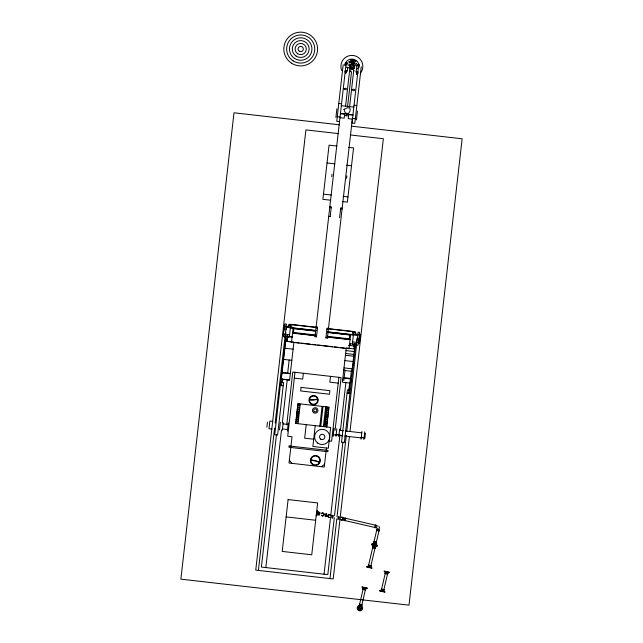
<?xml version="1.0" encoding="UTF-8"?>
<svg xmlns="http://www.w3.org/2000/svg" width="643" height="643" viewBox="0 0 643 643"><rect width="100%" height="100%" fill="white"/><g stroke="black" fill="none" stroke-linecap="round" stroke-linejoin="round"><path stroke-width="0.96" d="M373.406 542.989C373.253 541.374 377.264 542.298 376.42 543.681M375.625 547.145L375.359 547.828L373.197 547.643M266.877 427.177L267.456 422.113M283.233 335.325L284.383 325.189M283.86 333.444L283.491 336.731L284.986 336.908M284.351 329.176L284.953 323.871L286.448 324.04L286.087 327.174M258.382 570.421L274.593 428.117M275.156 423.142L285.283 334.231M316.364 327.271L290.773 324.353L286.127 327.295L285.106 336.289L292.308 337.109M285.476 335.373L285.797 332.552M286.119 329.73L286.336 327.85M286.039 335.525L274.738 434.748L277.599 435.07L283.579 382.561L280.718 382.239M281.465 385.607L282.229 378.92M282.856 373.446L282.952 372.602M286.481 341.61L287.164 335.654M287.453 336.265L287.349 337.173L288.836 337.342L288.94 336.434M288.538 326.676L288.811 324.305L290.306 324.482L290.122 326.057M276.506 434.338L261.38 567.062L327.809 574.625L334.296 517.752M282.414 382.448L282.759 379.458M287.075 341.537L287.759 335.55M289.358 336.779L290.773 324.353M279.488 429.958L280.364 422.234M291.528 327.97L291.898 324.699L316.774 327.536M287.67 373.189L289.173 360.008M265.832 567.568L281.521 429.862M282.317 422.877L287.204 379.965M282.309 430.28L283.193 422.555M286.754 424.822L292.766 372.048L341.095 377.554L335.083 430.328M287.333 431.14L288.273 422.853M294.984 372.305L287.702 436.251L292.035 436.75L290.957 446.162M290.853 447.102L289.037 463.024L324.265 467.035L326.081 451.113M303.367 373.253L302.708 379.097L294.325 378.14M335.903 117.508L336.908 108.747M343.193 64.67L336.739 121.286L339.528 121.599M331.74 176.688L332.021 174.221M345.211 64.887L345.404 63.183L347.276 63.4M315.006 336.763L345.974 64.991M345.395 73.021C342.992 68.238 350.499 71.735 345.685 70.473M345.476 73.069L345.773 70.441M345.604 73.117L345.91 70.425M345.773 73.165L346.087 70.417M345.974 73.206L346.288 70.425M346.432 71.108L346.505 70.441M306.213 424.621L304.669 438.188L313.696 439.217M316.485 336.932L317.61 327.094L316.123 326.925M330.189 216.691L331.306 206.845L329.827 206.676M347.284 71.027L347.702 67.37L346.28 67.202M344.704 113.771L344.198 118.175L339.97 117.693M345.532 106.505L349.776 69.259M346.521 115.764L346.818 113.112M347.55 106.73L351.496 72.064M348.739 114.229L348.233 118.642L352.46 119.124M349.567 106.963L353.803 69.725M315.239 425.65L312.868 446.467L328.316 448.227L330.687 427.41L295.651 423.424L297.902 403.643L328.983 407.18L326.732 426.96M357.114 64.879L356.053 72.032L357.757 71.895L357.162 71.662M325.888 338.001L327.006 328.163L328.493 328.332M339.584 217.76L340.71 207.922L342.189 208.091M356.31 71.936L356.519 71.606M356.503 73.575L356.318 71.847M356.905 71.968C355.499 75.327 358.601 75.151 357.741 71.847M356.841 74.443L357.122 71.984L356.688 71.936M357.042 74.451L357.355 71.703M357.219 74.443L357.532 71.751M357.355 74.427L357.661 71.799M327.367 338.17L352.42 118.32M358.464 66.414L352.018 123.022L354.799 123.343L361.253 66.727M346.577 178.384L346.858 175.909M359.196 67.346L359.493 64.79M319.812 426.172L322.071 406.392M320.761 426.277L323.011 406.505M356.463 119.847L357.46 111.086M323.389 426.582L325.647 406.802M324.337 426.687L326.588 406.906M324.916 424.131L325.181 421.784M330.494 376.348L329.827 382.183L338.21 383.14M325.101 424.155L325.366 421.808M326.186 450.18L326.435 448.01M338.877 377.304L331.595 441.251L328.991 440.961M333.106 436.356L334.047 428.069M335.959 436.38L336.844 428.656M346.272 347.831L342.357 382.215L349.704 383.051M338.789 436.701L339.673 428.977M324.056 574.199L330.542 517.318M330.767 515.324L339.978 434.499M340.428 430.505L345.886 382.609M350.097 345.685L350.322 343.692M352.219 334.882L352.597 331.619L328.718 328.894M352.356 343.957L353.771 331.531L328.179 328.613M352.838 343.764L352.742 344.624L354.237 344.793L354.333 343.933M354.108 332.624L354.213 331.756L355.7 331.933L355.418 334.448M334.521 515.75L342.936 441.91M348.731 391.016L349.639 383.035M353.851 346.111L354.076 344.118M348.836 393.283L351.472 370.111M353.955 348.289L354.526 343.33M350.716 382.32L350.901 380.648M351.367 376.613L351.584 374.652M355.643 343.458L344.335 442.673L341.481 442.352L347.461 389.843L349.205 390.036M356.664 341.578L356.994 338.757M329.98 578.579L336.787 518.869M337.012 516.876L346.312 435.279M346.762 431.3L357.637 335.445L353.771 331.531M358.4 342.542L358.095 345.235L356.6 345.066M358.456 342.02L358.826 338.805M359.196 335.582L359.558 332.367L358.063 332.198L357.781 334.722L359.268 334.89M358.714 343.475L359.767 334.223M359.333 343.547L360.393 334.296M340.002 519.182L333.195 578.941L255.745 570.116L305.899 129.902L338.668 133.631M349.414 436.517L340.235 517.085M349.985 431.541L383.349 138.727L350.58 134.99M361.053 439.241L361.929 431.517M363.874 439.563L364.758 431.839M364.862 438.325L365.441 433.261M373.318 542.604L373.752 542.17L374.355 542.636M356.68 64.011L356.254 63.368L355.74 63.946M330.872 517.543L331.354 515.228M331.965 517.953L332.519 515.284M332.712 518.226L333.315 515.34M337.792 519.287L338.395 516.401M338.58 519.335L339.142 516.675M339.817 519.062L340.163 517.422M374.089 546.855C378.719 548.768 369.371 546.936 373.8 546.791M374.982 543.005C371.59 542.539 375.681 540.739 376.509 542.62M375.239 548.109L374.556 547.957M350.773 60.072L350.877 59.614M351.753 60.297L351.858 59.839M352.115 60.378L352.219 59.928M352.758 60.048L352.653 60.506L352.798 60.056M352.903 60.08L353.505 60.225M353.144 60.619L353.28 59.823M353.505 60.699L353.65 60.257M354.084 60.836L354.189 60.378M354.446 60.916L354.55 60.466M355.426 61.149L355.531 60.691M316.187 515.774L317.417 510.462M316.46 515.839L317.69 510.526M318.132 514.922L318.791 512.085M318.679 515.067L319.346 512.19M319.475 515.131L320.085 512.479M325.173 516.45L325.784 513.797M325.43 516.626L326.089 513.749M325.921 516.739L326.58 513.861M326.226 516.691L326.837 514.038M343.716 517.848L343.185 520.155L376.629 527.871L377.16 525.572L344.672 518.073M344.27 520.589L344.881 517.936M345.01 520.878L345.677 518.001M374.676 527.726L375.335 524.849M375.464 527.79L376.083 525.138M372.715 545.127L373.438 545.248A1.093 1.093 0 0 0 374.411 546.148L374.58 546.871L374.122 546.823A1.8 1.8 0 0 1 372.715 545.127L372.924 544.219A1.8 1.8 0 0 1 374.451 543.263L375.359 543.472L374.893 544.042A1.093 1.093 0 0 0 373.623 544.436L372.924 544.219M373.173 544.123L373.286 543.665M363.295 587.461L363.07 588.433L362.628 587.308M368.013 567.03L368.238 566.065L367.346 566.877M368.519 565.623L372.795 547.105L375.158 547.555M373.696 543.206L377.071 528.586L379.378 529.117L376.227 542.756L375.697 542.957M373.438 545.248L373.623 544.436M364.444 587.726L364.573 588.779L364.798 587.806M369.162 567.295L369.387 566.33L369.516 567.375M373.937 547.563L374.773 547.016L375.408 547.41M373.607 542.692L375.022 542.772L375.134 542.298L373.824 541.752M375.416 545.811L375.681 544.637L374.805 543.817L373.655 544.171L373.382 545.344L374.266 546.164M370.826 566.153L375.552 545.682M365.947 588.072L365.722 589.044L366.614 588.232M370.665 567.64L370.89 566.676L371.332 567.793M376.026 545.626L375.777 546.212L375.046 546.044M376.396 543.086L376.565 542.387M381.002 590.965L381.219 590.001L380.334 590.813M385.462 571.643L385.237 572.608L384.795 571.49M385.302 573.13L381.508 589.559L383.807 590.089L387.6 573.66M382.151 591.23L382.376 590.266L382.497 591.311M386.612 571.908L386.74 572.953L386.957 571.989M383.646 591.584L383.871 590.612L384.313 591.737M388.115 572.254L387.89 573.218L388.774 572.407M350.057 68.351L350.548 68.471L350.105 68.23M372.506 547.482L373.189 547.635M309.476 399.624L317.642 399.48C316.227 399.44 308.833 401.787 309.741 398.652M310.874 459.978L319.539 462.14L315.351 460.492L310.874 459.978L310.899 461.152M372.61 546.413L372.779 547.265M371.734 544.34L372.16 544.983M377.296 545.794L376.846 545.127M353.971 70.433L354.004 71.019M318.968 463.169L319.539 462.14M374.732 546.606A1.624 1.624 0 0 1 373.036 544.356L373.253 543.994M284.511 328.203L283.7 329.73L283.756 331.45M358.481 340.718L359.453 338.363L359.011 336.699M371.783 544.267L372.393 544.099M377.248 545.867L376.637 546.036M321.444 466.714L324.586 464.214M358.239 63.987L358.681 63.794L356.849 65.248M372.86 547.249L373.302 547.056M376.163 542.885L375.729 543.078A1.503 1.503 0 0 1 374.274 542.724L373.985 542.379M316.621 515.172L317.738 514.73L316.774 514.504M374.411 546.148L375.207 545.907A1.093 1.093 0 0 0 375.504 544.613L376.042 544.107A1.8 1.8 0 0 1 375.472 546.598L375.207 545.907M355.257 65.682L357.211 65.771M372 544.042L371.574 544.508L372.08 545.071A1.382 1.382 0 0 1 372.377 546.727L373.004 547.314A1.382 1.382 0 0 1 374.676 547.498L375.391 547.94L375.737 547.169A1.382 1.382 0 0 1 377.023 546.084L377.216 545.248A1.382 1.382 0 0 1 376.669 543.375L376.243 542.748M372.667 546.775L373.406 546.703M375.134 542.298L376.501 542.62M357.082 72.313L357.725 72.217L357.122 71.984M347.702 64.919L348.916 65.144M356.576 68.375L357.894 68.52M348.675 67.877L354.309 68.52M338.773 103.491L341.554 103.812M354.044 105.235L356.825 105.548M341.345 105.685L353.827 107.124M340.469 113.345L352.959 114.767M340.42 113.739L344.648 114.221M348.683 114.679L352.911 115.161M344.503 115.531L348.538 115.997M337.262 116.696L340.051 117.01M352.541 118.433L355.322 118.754M339.6 124.822L234.004 112.79L180.868 579.166L408.996 605.159L462.132 138.784L351.552 126.181M336.9 146.049L329.063 145.157L322.899 199.322L330.727 200.214M348.659 147.392L353.554 147.946L347.381 202.111L342.486 201.556M327.038 162.968L334.874 163.861M346.625 165.195L351.52 165.757M323.485 194.13L331.322 195.022M343.073 196.364L347.976 196.919M329.722 207.585L331.201 207.753M340.605 208.83L342.084 208.999M328.718 216.369L330.205 216.538M316.018 327.834L317.505 328.002M326.901 329.071L328.388 329.24M284.688 326.242L286.175 326.411M284.294 326.234L290.475 326.941M353.473 334.119L359.662 334.818L358.77 342.615L352.589 341.907M291.56 327.697L316.436 330.526M327.375 331.772L352.251 334.609M286.127 327.295L315.978 330.695M327.785 332.045L357.637 335.445M315.673 330.904L293.087 328.324L291.512 342.205L349.036 348.763L350.62 334.882L328.034 332.31M315.649 331.121L293.923 328.645L293.425 333.002L315.15 335.477M328.01 332.527L349.736 335.003L349.237 339.367L327.512 336.892M293.489 332.471L315.785 335.011M327.006 336.289L349.302 338.829M292.541 333.13L315.126 335.702M327.488 337.109L350.073 339.681M315.022 336.611L316.501 336.779M325.905 337.848L327.383 338.017M283.41 334.03L289.591 334.73M356.889 342.542L358.384 342.711M290.532 336.691L292.525 336.916M349.398 343.619L356.608 344.439M348.418 345.363L354.84 346.095L351.962 371.332L343.708 370.392M347.172 348.136L354.51 348.972M285.645 341.248L291.15 341.875M295.29 342.422L299.212 342.872M301.173 343.097L309.998 344.101M311.959 344.326L315.882 344.769M317.843 344.994L321.765 345.444M323.726 345.669L332.56 346.673M334.521 346.89L338.443 347.341M340.404 347.566L344.326 348.016M346.288 348.233L348.249 348.458M345.958 350.612L354.221 351.552M345.629 353.473L353.891 354.414M284.849 348.225L293.104 349.165M345.428 355.266L353.69 356.206M344.817 360.602L353.079 361.543M283.579 359.365L291.834 360.313M343.989 367.892L352.251 368.833M343.748 369.99L345.018 370.135L343.86 380.262L342.598 380.117M343.804 377.666L351.15 378.502M343.756 378.132L351.094 378.968M282.076 372.554L290.339 373.495M282.068 372.643L290.323 373.583M350.113 382.014L351.239 382.143M289.599 379.957L281.337 379.016L285.653 341.16L293.915 342.1L289.583 380.093L282.237 379.257M280.38 385.205L281.497 385.334M348.868 393.01L349.985 393.138M280.348 385.478L283.209 385.808M347.091 393.082L349.953 393.412M297.878 403.9L300.233 404.166L300.072 405.54L297.717 405.267M326.556 407.196L328.951 407.469M326.403 408.506L328.806 408.779M297.661 405.765L300.016 406.038L299.855 407.437L297.5 407.164M326.339 409.069L328.742 409.342M326.194 410.338L328.597 410.612M326.138 410.853L328.533 411.126M297.444 407.718L299.799 407.983L299.654 409.253L297.299 408.988M325.969 412.324L328.372 412.597M325.921 412.766L328.316 413.039M297.235 409.559L299.582 409.824L299.429 411.182L297.074 410.909M325.752 414.237L328.155 414.51M297.018 411.44L299.373 411.705L299.252 412.782L296.897 412.509M325.696 414.711L328.099 414.984M325.567 415.868L327.962 416.142M296.833 413.063L299.188 413.328L299.075 414.269L296.728 414.004M325.511 416.375L327.906 416.648M325.414 417.227L327.809 417.5M325.358 417.677L327.761 417.95M296.656 414.566L299.011 414.839L298.899 415.868L296.544 415.603M325.221 418.931L327.617 419.204M325.165 419.381L327.568 419.654M296.471 416.198L298.826 416.463L298.682 417.725L296.327 417.46M325.004 420.811L327.4 421.085M324.956 421.261L327.351 421.535M296.262 418.038L298.617 418.312L298.465 419.646L296.11 419.381M324.787 422.692L327.191 422.965M296.053 419.927L298.4 420.192L298.256 421.535L295.901 421.261M324.731 423.174L327.134 423.448M324.578 424.549L326.974 424.822M295.836 421.808L298.191 422.073L298.039 423.415L295.684 423.15M324.522 425.055L326.917 425.328M324.361 426.438L326.765 426.711M272.704 421.366L269.883 421.044L268.999 428.76L271.828 429.09M283.041 423.89L288.088 424.46M339.584 430.32L343.442 430.754M345.379 430.979L361.776 432.843M336.185 434.451L339.006 434.772M361.27 437.312L364.099 437.634M336.152 434.724L338.982 435.046M361.237 437.586L364.067 437.907M282.462 428.953L287.517 429.524M333.283 434.756L336.112 435.078M339.006 435.407L342.864 435.85M344.793 436.067L361.197 437.931M286.135 516.9L315.673 520.259M350.427 59.51L355.981 60.796M350.322 59.968L355.876 61.246M352.404 61.366L353.393 61.591M351.93 61.519L353.754 61.937M350.58 61.599L354.928 62.604M350.483 62.009L354.832 63.014M350.427 62.17L354.815 63.183M350.331 62.588L353.698 63.36M317.385 511.852L318.349 512.077L317.538 511.193M317.12 513.01L318.084 513.235L317.039 513.355M376.637 529.663L379.29 530.282M376.348 530.411L379.225 531.07M373.969 541.358L376.605 541.961M372.956 546.429L373.8 546.622M372.458 547.9L375.094 548.511M368.367 565.068L371.204 565.727M368.238 565.623L371.075 566.282M368.31 565.736L370.963 566.346M366.687 566.724L371.992 567.946M366.623 566.997L371.927 568.227M384.192 571.056L389.505 572.286M384.128 571.338L389.441 572.559M385.165 572.937L387.809 573.548M385.044 573.001L387.882 573.66M384.924 573.556L387.753 574.215M381.355 589.012L384.192 589.663M381.227 589.567L384.064 590.218M379.667 590.66L384.98 591.89M362.033 586.882L367.338 588.104M379.603 590.941L384.916 592.163M361.969 587.155L367.274 588.385M362.998 588.755L365.65 589.366M362.885 588.827L365.722 589.478M362.756 589.382L365.594 590.033M359.324 604.155L362.202 604.814M359.26 604.942L361.913 605.561M347.059 70.883L345.645 70.802L346.014 71.035M375.19 547.836L374.756 547.41M375.022 542.772L375.665 543.166M373.406 546.703L374.041 547.097M349.229 65.313L349.631 65.964M346.963 62.701L346.601 62.395L347.976 64.003M378.799 526.143L379.7 528.12M289.358 460.195L291.866 463.346M375.825 545.288L375.44 544.026L374.146 543.729L373.245 544.693L373.631 545.963M353.586 67.828L354.092 67.812A2.62 2.62 0 0 1 352.637 68.865M317.345 398.523L317.642 399.552M341.529 517.438A1.182 1.182 0 0 1 342.349 519.608M341.152 519.64A1.182 1.182 0 0 1 340.726 519.231M321.91 513.307A1.358 1.358 0 0 1 323.783 513.741A1.358 1.358 0 0 1 323.357 515.622A1.358 1.358 0 0 1 321.476 515.188M321.894 513.54A1.182 1.182 0 0 1 323.485 513.644A1.182 1.182 0 0 1 323.525 515.236A1.182 1.182 0 0 1 321.942 515.429M321.428 513.604A1.479 1.479 0 0 1 323.638 513.387A1.479 1.479 0 0 1 323.574 515.606A1.479 1.479 0 0 1 321.379 515.244M329.634 517.358A1.358 1.358 0 0 1 328.083 516.442A1.358 1.358 0 0 1 328.806 514.786A1.358 1.358 0 0 1 330.534 515.3M328.71 517.004A1.182 1.182 0 0 1 328.372 516.65M328.211 516.241A1.182 1.182 0 0 1 328.227 515.758M328.404 515.356A1.182 1.182 0 0 1 328.75 515.019M329.618 514.858A1.182 1.182 0 0 1 330.381 515.397M330.189 517.253A1.479 1.479 0 0 1 328.139 516.819A1.479 1.479 0 0 1 328.589 514.778A1.479 1.479 0 0 1 330.631 515.236M376.042 544.388A1.624 1.624 0 0 1 375.142 546.502M373.036 544.356A1.624 1.624 0 0 1 375.834 544.018M374.564 545.891A0.9 0.9 0 0 1 373.655 544.79A0.9 0.9 0 0 1 374.957 544.195A0.9 0.9 0 0 1 375.19 545.61M373.438 542.596A1.503 1.503 0 0 1 372.008 544.163M361.84 606.124A2.749 2.749 0 0 1 361.342 610.456A2.749 2.749 0 0 1 357.283 608.857A2.749 2.749 0 0 1 359.879 605.352M360.956 607.04A1.479 1.479 0 0 1 360.9 609.218A1.479 1.479 0 0 1 358.73 608.969A1.479 1.479 0 0 1 359.164 606.839M360.964 608.672A1.182 1.182 0 0 1 359.164 609.001A1.182 1.182 0 0 1 359.196 607.177M361.061 607.78A1.182 1.182 0 0 1 361.077 608.391M361.085 607.378A1.358 1.358 0 0 1 360.651 609.259A1.358 1.358 0 0 1 358.77 608.825A1.358 1.358 0 0 1 359.204 606.952M341.473 517.269A1.358 1.358 0 0 1 343.089 518.628A1.358 1.358 0 0 1 341.417 519.93M340.959 519.729A1.358 1.358 0 0 1 340.573 519.327M340.919 517.366A1.479 1.479 0 0 1 342.968 517.808A1.479 1.479 0 0 1 342.518 519.849A1.479 1.479 0 0 1 340.477 519.383M350.716 68.705A2.62 2.62 0 0 1 349.72 67.861M341.714 70.513A10.971 10.971 0 0 1 353.353 55.483A10.971 10.971 0 0 1 360.546 73.069M353.304 67.74A2.082 2.082 0 0 1 350.218 67.7M354.269 68.102A3.062 3.062 0 0 1 348.996 67.587A2.186 2.186 0 0 0 349.471 63.866M351.271 63.303A3.062 3.062 0 0 1 352.075 63.279M352.034 67.837A1.535 1.535 0 0 1 351.633 67.853M350.893 68.11A1.993 1.993 0 0 1 350.459 67.82M344.64 65.393A7.29 7.29 0 0 1 359.099 65.417M352.525 64.67A1.487 1.487 0 0 1 353.176 66.944A1.487 1.487 0 0 1 350.813 66.985A1.487 1.487 0 0 1 351.383 64.686M353.69 64.694A2.186 2.186 0 0 1 353.184 67.877A2.186 2.186 0 0 1 350.057 67.097A2.186 2.186 0 0 1 351.11 64.051M346.006 65.377A2.186 2.186 0 0 1 346.818 63.914M354.43 67.933A2.242 2.242 0 0 1 355.29 64.477M357.934 65.136A2.242 2.242 0 0 1 358.408 66.792M353.071 64.581A1.841 1.841 0 0 1 353.24 67.386A1.841 1.841 0 0 1 350.451 67.073A1.841 1.841 0 0 1 351.247 64.372M350.282 71.196C351.062 72.876 351.488 69.798 350.282 71.196M374.122 544.894C374.692 546.486 375.335 543.721 374.122 544.894M289.141 445.961L288.996 447.279L327.85 451.707L328.002 450.389L289.141 445.961M288.104 499.579L282.205 551.421L311.742 554.788L317.65 502.947L288.104 499.579M301.069 387.375L300.659 390.952L329.481 394.239L329.891 390.663L301.069 387.375M357.918 607.691L358.553 608.125L357.918 607.691M359.598 609.435L359.871 610.151L359.598 609.435M361.302 608.077L361.937 608.511L361.302 608.077M348.9 61.881C349.495 63.737 350.347 60.571 348.9 61.881M352.549 61.294C352.999 63.183 354.076 60.088 352.549 61.294M363.134 588.956L359.172 606.108L361.479 606.638L365.441 589.486L363.134 588.956M373.768 544.79C374.451 547.908 376.324 542.877 373.768 544.79M351.954 68.729L352.436 68.905L351.954 68.729M344.013 109.414C347.276 122.315 356.069 101.98 344.013 109.414M284.527 329.192L284.278 329.867A2.741 2.741 0 0 1 284.527 329.192M358.77 339.07L358.497 339.729A2.741 2.741 0 0 0 358.77 339.07M343.852 88.646C346.03 91.917 348.458 86.909 343.852 88.646M352.115 89.586C354.293 92.857 356.712 87.858 352.115 89.586M296.118 56.11A8.439 8.439 0 0 0 309.122 49.455A8.439 8.439 0 0 0 296.857 41.514A8.439 8.439 0 0 0 296.118 56.11M293.168 60.908A14.066 14.066 0 0 0 314.748 49.607A14.066 14.066 0 0 0 294.173 36.571A14.066 14.066 0 0 0 293.168 60.908M294.59 58.473A11.252 11.252 0 0 0 311.935 49.591A11.252 11.252 0 0 0 295.571 39.006A11.252 11.252 0 0 0 294.59 58.473M297.645 53.747A5.626 5.626 0 0 0 306.317 49.31A5.626 5.626 0 0 0 298.135 44.021A5.626 5.626 0 0 0 297.645 53.747M291.52 63.191A16.879 16.879 0 0 0 317.554 49.897A16.879 16.879 0 0 0 293.023 33.991A16.879 16.879 0 0 0 291.52 63.191M299.349 51.271A2.62 2.62 0 0 0 303.319 49.069A2.62 2.62 0 0 0 299.429 46.73A2.62 2.62 0 0 0 299.349 51.271M351.231 67.065A1.254 1.254 0 0 0 353.224 66.197A1.254 1.254 0 0 0 351.48 64.903A1.254 1.254 0 0 0 351.231 67.065M311.124 403.474A4.115 4.115 0 0 0 317.666 400.629A4.115 4.115 0 0 0 311.927 396.385A4.115 4.115 0 0 0 311.124 403.474M310.794 403.917A4.67 4.67 0 0 0 318.213 400.693A4.67 4.67 0 0 0 311.71 395.879A4.67 4.67 0 0 0 310.794 403.917M320.616 439.073A2.652 2.652 0 0 0 324.828 437.24A2.652 2.652 0 0 0 321.13 434.499A2.652 2.652 0 0 0 320.616 439.073M312.675 464.109A4.501 4.501 0 0 0 319.82 460.999A4.501 4.501 0 0 0 313.551 456.361A4.501 4.501 0 0 0 312.675 464.109M312.369 464.511A5.007 5.007 0 0 0 320.327 461.055A5.007 5.007 0 0 0 313.35 455.895A5.007 5.007 0 0 0 312.369 464.511M313.575 412.645A2.757 2.757 0 0 0 317.955 410.74A2.757 2.757 0 0 0 314.114 407.903A2.757 2.757 0 0 0 313.575 412.645M317.666 443.051A7.603 7.603 0 0 0 329.746 437.795A7.603 7.603 0 0 0 319.161 429.958A7.603 7.603 0 0 0 317.666 443.051M314.314 411.649A1.519 1.519 0 0 0 316.726 410.604A1.519 1.519 0 0 0 314.612 409.036A1.519 1.519 0 0 0 314.314 411.649"/></g></svg>
